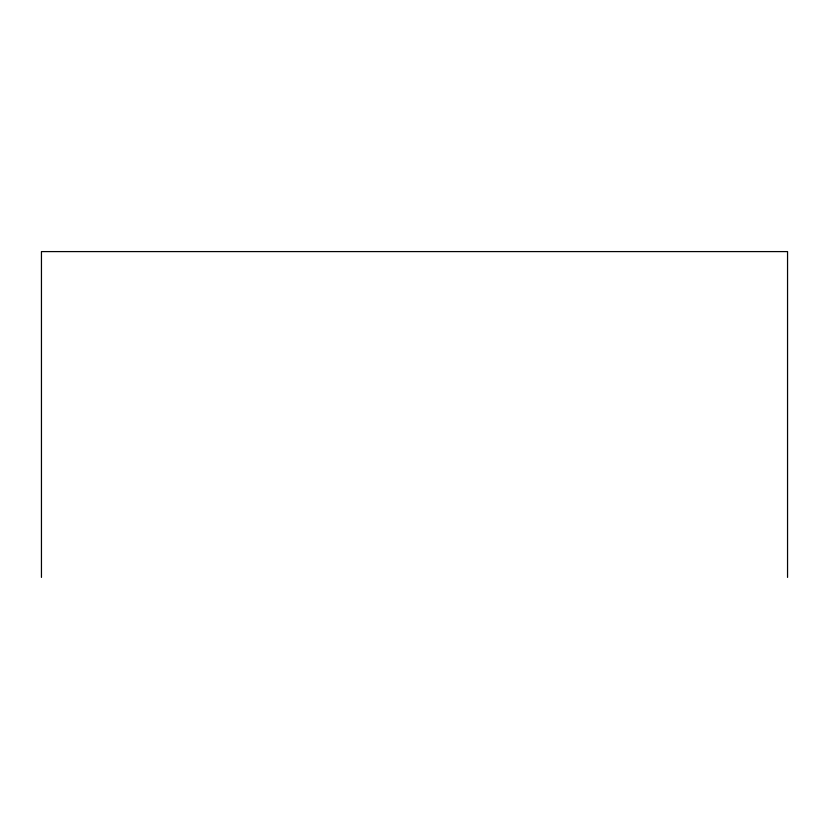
<?xml version="1.0" encoding="UTF-8"?>
<svg xmlns="http://www.w3.org/2000/svg" width="829" height="829" viewBox="0 0 829 829"><rect width="100%" height="100%" fill="white"/><g stroke="black" fill="none" stroke-linecap="round" stroke-linejoin="round"><path stroke-width="1.24" d="M787.55 577.409L787.55 251.591L41.45 251.591L41.45 577.409"/></g></svg>
